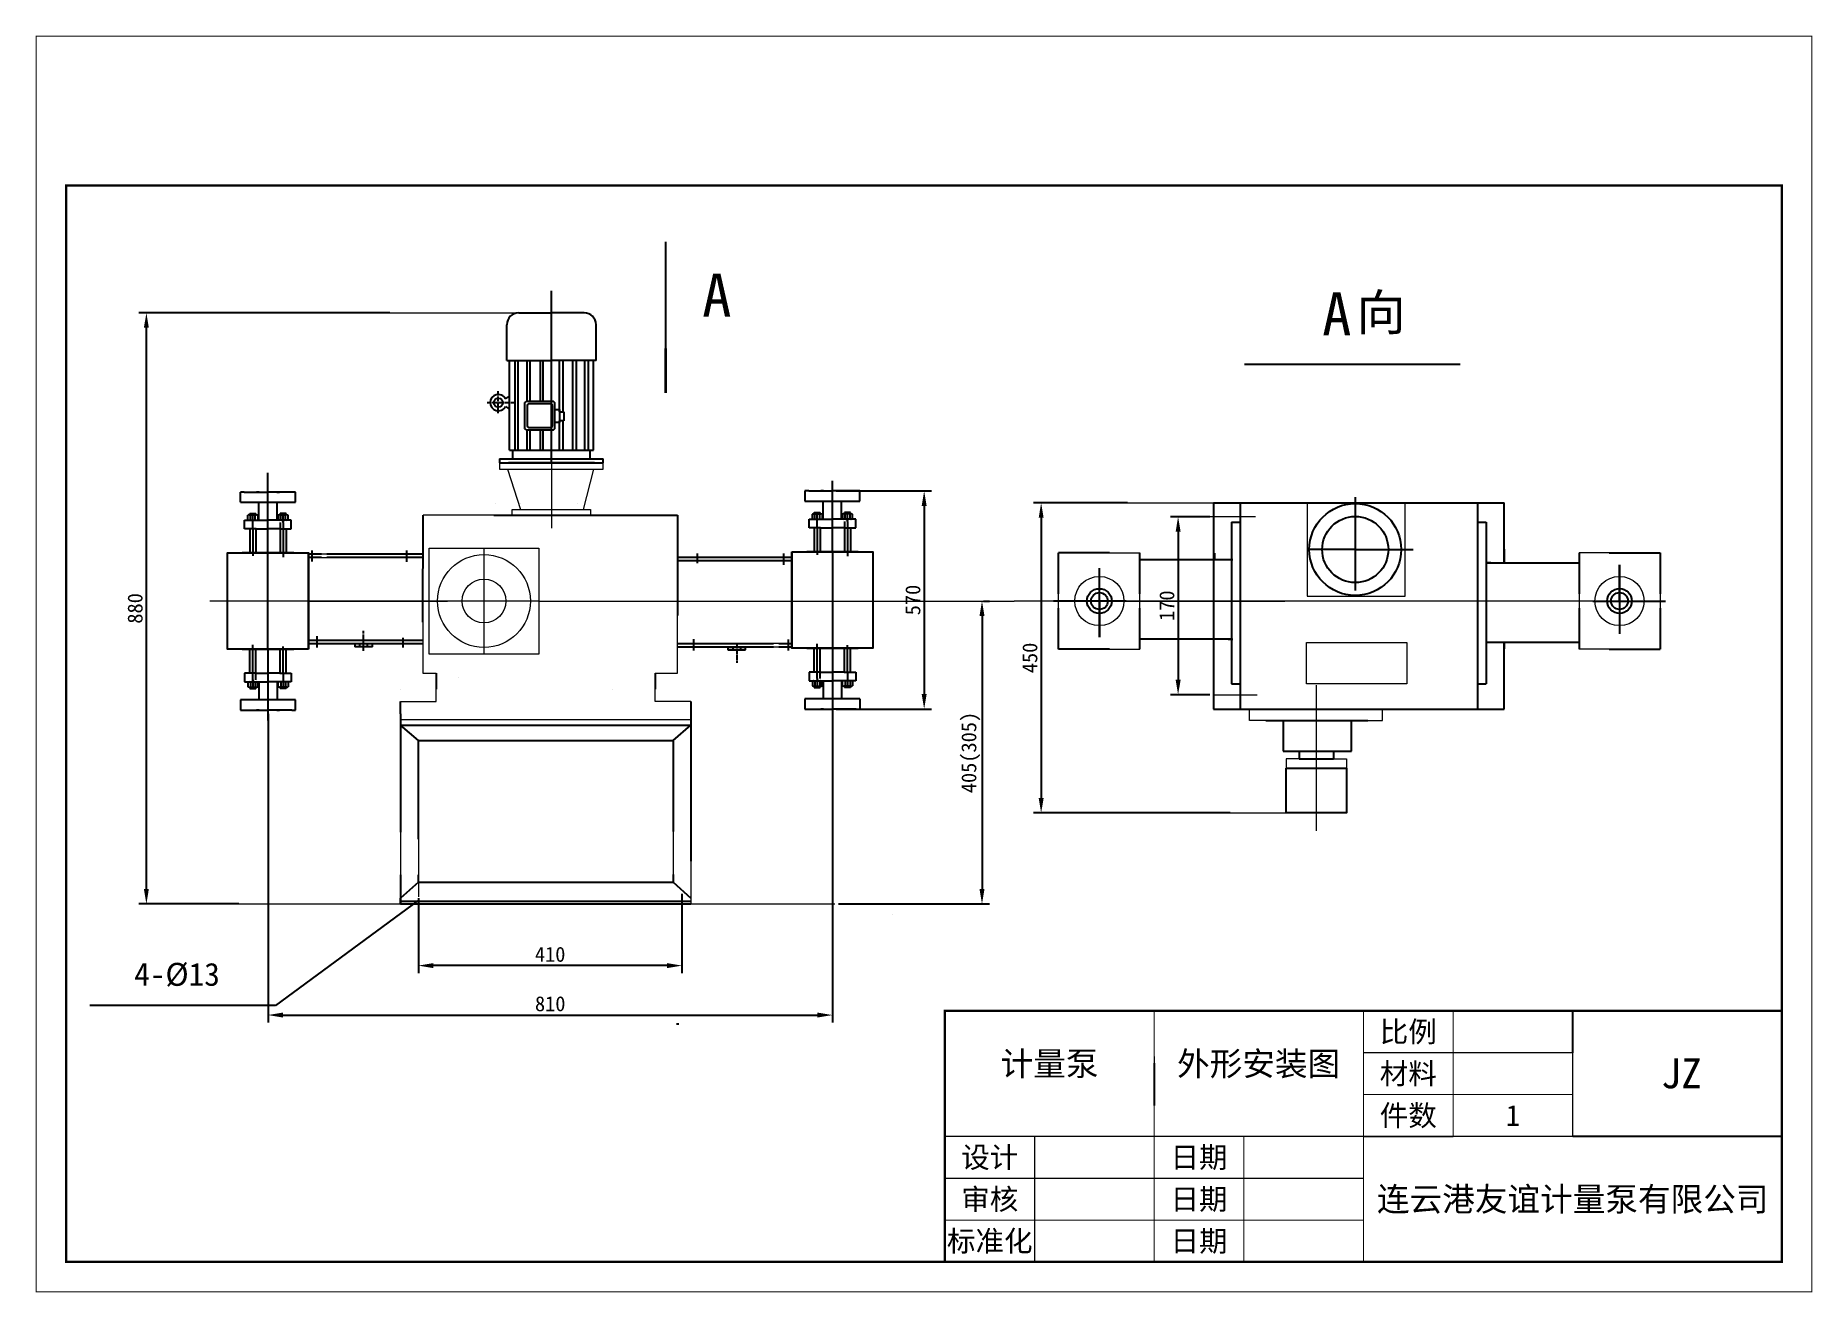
# Model space of a CAD drawing. Header units: millimetres. Extents: x 31 to 328, y 15 to 225.
import ezdxf
from ezdxf.enums import TextEntityAlignment as Align

# ---------------------------------------------------------------- set-up
doc = ezdxf.new("R2010")
doc.units = ezdxf.units.MM
doc.header["$PDMODE"] = 35
doc.linetypes.add('CENTER', pattern=[0.82, 0.7, -0.04, 0.04, -0.04])
doc.layers.add('01-轮廓线', color=7, linetype='Continuous', lineweight=35)
doc.layers.add('04-标注', color=3, linetype='Continuous', lineweight=20)
for name, color, linetype in [('05-文字', 5, 'Continuous'), ('2', 4, 'Continuous'), ('5', 1, 'CENTER')]:
    doc.layers.add(name, color=color, linetype=linetype)
doc.styles.add('S', font='SimSun.ttf')
doc.dimstyles.new('ISO-25', dxfattribs={"dimtxt": 2.5, "dimasz": 2.5, "dimexe": 1.25, "dimexo": 0.625, "dimtad": 1, "dimtxsty": 'Standard', "dimcen": 2.5, "dimadec": 0, "dimazin": 0, "dimtfac": 1, "dimtmove": 0, "dimatfit": 3, "dimfxl": 0, "dimarcsym": 0})

# ---------------------------------------------------------------- blocks, each defined once
blk = doc.blocks.new('*D9')
at = {"color": 0, "lineweight": -2}
for p, q in [((138.96, 81.79), (138.96, 68.56)), ((94.87, 75.86), (94.87, 68.56)), ((136.46, 69.81), (97.37, 69.81))]:
    blk.add_line(p, q, dxfattribs=at)
at = {"color": 0}
for points in [[(97.37, 70.23), (97.37, 69.4), (94.87, 69.81)], [(136.46, 70.23), (136.46, 69.4), (138.96, 69.81)]]:
    blk.add_solid(points, dxfattribs=at)
at = {"layer": 'Defpoints', "color": 0}
for p in [(138.96, 82.42), (94.87, 76.49), (94.87, 69.81)]:
    blk.add_point(p, dxfattribs=at)
at = {"color": 0, "insert": (116.91, 71.69), "char_height": 2.5, "attachment_point": 5}
blk.add_mtext('\\A1;410', dxfattribs=at)
blk = doc.blocks.new('*D10')
at = {"layer": '04-标注', "color": 0, "lineweight": -2}
for p, q in [((227.26, 144.89), (220.69, 144.89)), ((221.94, 142.39), (221.94, 117.61)), ((227.26, 115.11), (220.69, 115.11))]:
    blk.add_line(p, q, dxfattribs=at)
at = {"layer": '04-标注', "color": 0}
for points in [[(221.53, 142.39), (222.36, 142.39), (221.94, 144.89)], [(221.53, 117.61), (222.36, 117.61), (221.94, 115.11)]]:
    blk.add_solid(points, dxfattribs=at)
at = {"layer": 'Defpoints', "color": 0}
for p in [(227.88, 144.89), (221.94, 115.11), (227.88, 115.11)]:
    blk.add_point(p, dxfattribs=at)
at = {"layer": '04-标注', "color": 0, "insert": (220.07, 130), "char_height": 2.5, "attachment_point": 5, "rotation": 90}
blk.add_mtext('\\A1;170', dxfattribs=at)
blk = doc.blocks.new('*D11')
at = {"layer": '04-标注', "color": 0, "lineweight": -2}
for p, q in [((189.41, 130.78), (190.39, 130.78)), ((189.14, 128.28), (189.14, 82.62)), ((165.14, 80.12), (190.39, 80.12))]:
    blk.add_line(p, q, dxfattribs=at)
at = {"layer": '04-标注', "color": 0}
for points in [[(188.72, 128.28), (189.56, 128.28), (189.14, 130.78)], [(188.72, 82.62), (189.56, 82.62), (189.14, 80.12)]]:
    blk.add_solid(points, dxfattribs=at)
at = {"layer": 'Defpoints', "color": 0}
for p in [(188.79, 130.78), (164.52, 80.12), (189.14, 80.12)]:
    blk.add_point(p, dxfattribs=at)
at = {"layer": '04-标注', "color": 0, "insert": (187.27, 105.45), "char_height": 2.5, "attachment_point": 5, "rotation": 90}
blk.add_mtext('\\A1;405(305)', dxfattribs=at)
blk = doc.blocks.new('*D12')
at = {"layer": '04-标注', "color": 0, "lineweight": -2}
for p, q in [((90.09, 178.98), (48.13, 178.98)), ((49.38, 82.62), (49.38, 176.48)), ((64.84, 80.12), (48.13, 80.12))]:
    blk.add_line(p, q, dxfattribs=at)
at = {"layer": '04-标注', "color": 0}
for points in [[(48.96, 176.48), (49.79, 176.48), (49.38, 178.98)], [(48.96, 82.62), (49.79, 82.62), (49.38, 80.12)]]:
    blk.add_solid(points, dxfattribs=at)
at = {"layer": 'Defpoints', "color": 0}
for p in [(49.38, 178.98), (90.72, 178.98), (65.47, 80.12)]:
    blk.add_point(p, dxfattribs=at)
at = {"layer": '04-标注', "color": 0, "insert": (47.5, 129.55), "char_height": 2.5, "attachment_point": 5, "rotation": 90}
blk.add_mtext('\\A1;880', dxfattribs=at)
blk = doc.blocks.new('*D13')
at = {"layer": '04-标注', "color": 0, "lineweight": -2}
for p, q in [((213.49, 147.2), (197.78, 147.2)), ((199.03, 144.7), (199.03, 97.84)), ((230.67, 95.34), (197.78, 95.34))]:
    blk.add_line(p, q, dxfattribs=at)
at = {"layer": '04-标注', "color": 0}
for points in [[(198.62, 144.7), (199.45, 144.7), (199.03, 147.2)], [(198.62, 97.84), (199.45, 97.84), (199.03, 95.34)]]:
    blk.add_solid(points, dxfattribs=at)
at = {"layer": 'Defpoints', "color": 0}
for p in [(214.12, 147.2), (199.03, 95.34), (231.3, 95.34)]:
    blk.add_point(p, dxfattribs=at)
at = {"layer": '04-标注', "color": 0, "insert": (197.16, 121.27), "char_height": 2.5, "attachment_point": 5, "rotation": 90}
blk.add_mtext('\\A1;450', dxfattribs=at)
blk = doc.blocks.new('*D15')
at = {"layer": '04-标注', "color": 0, "lineweight": -2}
for p, q in [((164.74, 149.19), (180.72, 149.19)), ((179.47, 146.69), (179.47, 115.22)), ((164.74, 112.72), (180.72, 112.72))]:
    blk.add_line(p, q, dxfattribs=at)
at = {"layer": '04-标注', "color": 0}
for points in [[(179.05, 146.69), (179.88, 146.69), (179.47, 149.19)], [(179.05, 115.22), (179.88, 115.22), (179.47, 112.72)]]:
    blk.add_solid(points, dxfattribs=at)
at = {"layer": 'Defpoints', "color": 0}
for p in [(164.12, 149.19), (164.12, 112.72), (179.47, 112.72)]:
    blk.add_point(p, dxfattribs=at)
at = {"layer": '04-标注', "color": 0, "insert": (177.59, 130.95), "char_height": 2.5, "attachment_point": 5, "rotation": 90}
blk.add_mtext('\\A1;570', dxfattribs=at)
blk = doc.blocks.new('*D18')
at = {"layer": '04-标注', "color": 0, "lineweight": -2}
for p, q in [((69.72, 111.93), (69.72, 60.29)), ((164.12, 112.1), (164.12, 60.29)), ((72.22, 61.54), (161.62, 61.54))]:
    blk.add_line(p, q, dxfattribs=at)
at = {"layer": '04-标注', "color": 0}
for points in [[(72.22, 61.96), (72.22, 61.13), (69.72, 61.54)], [(161.62, 61.96), (161.62, 61.13), (164.12, 61.54)]]:
    blk.add_solid(points, dxfattribs=at)
at = {"layer": 'Defpoints', "color": 0}
for p in [(69.72, 112.55), (164.12, 112.72), (164.12, 61.54)]:
    blk.add_point(p, dxfattribs=at)
at = {"layer": '04-标注', "color": 0, "insert": (116.92, 63.42), "char_height": 2.5, "attachment_point": 5}
blk.add_mtext('\\A1;810', dxfattribs=at)

msp = doc.modelspace()

# ---------------------------------------------------------------- linework, layer by layer
at = {"color": 0}
for p, q in [((136.225, 190.87), (136.225, 173.017)), ((117.124, 153.876), (117.124, 182.637)), ((233.028, 170.414), (269.134, 170.414)), ((108.451, 154.57), (108.451, 153.876)), ((125.796, 153.876), (125.796, 154.57)), ((69.718, 138.838), (69.718, 152.234)), ((124.324, 153.876), (109.924, 153.876)), ((65.751, 149.015), (65.116, 149.015)), ((65.116, 147.309), (65.116, 149.015)), ((65.751, 149.015), (69.718, 149.015)), ((67.105, 149.015), (67.772, 149.015)), ((68.228, 149.015), (67.772, 149.015)), ((74.321, 149.015), (69.718, 149.015)), ((71.209, 149.015), (71.665, 149.015)), ((74.321, 147.309), (74.321, 149.015)), ((160.153, 149.186), (159.518, 149.186)), ((159.518, 149.186), (159.518, 147.481)), ((160.153, 149.186), (164.12, 149.186)), ((161.507, 149.186), (162.174, 149.186)), ((162.629, 149.186), (162.174, 149.186)), ((164.12, 139.01), (164.12, 150.909)), ((168.722, 149.186), (164.12, 149.186)), ((165.61, 149.186), (166.066, 149.186)), ((168.722, 147.481), (168.722, 149.186)), ((65.116, 147.309), (74.321, 147.309)), ((68.187, 146.63), (68.187, 147.309)), ((68.187, 144.297), (68.187, 146.63)), ((71.25, 146.63), (71.25, 147.309)), ((71.25, 144.297), (71.25, 146.63)), ((107.715, 147.033), (107.715, 147.033)), ((111.875, 147.033), (111.875, 147.033)), ((111.875, 147.033), (111.875, 147.033)), ((121.54, 147.033), (121.54, 147.033)), ((121.54, 147.033), (121.54, 147.033)), ((159.518, 147.481), (168.722, 147.481)), ((161.588, 144.106), (161.588, 145.718)), ((162.588, 146.801), (162.588, 147.481)), ((162.588, 144.468), (162.588, 146.801)), ((165.652, 146.801), (165.652, 147.481)), ((165.652, 144.468), (165.652, 146.801)), ((166.651, 144.106), (166.651, 145.718)), ((227.882, 147.205), (227.882, 112.724)), ((227.882, 147.205), (272.027, 147.205)), ((232.311, 147.205), (232.311, 112.724)), ((251.567, 148.181), (251.567, 132.567)), ((265.4, 147.205), (276.457, 147.205)), ((272.027, 147.205), (272.027, 112.724)), ((276.457, 137.174), (276.457, 147.205)), ((65.815, 142.853), (65.815, 144.297)), ((65.815, 144.297), (69.718, 144.297)), ((67.727, 142.853), (65.815, 142.853)), ((66.363, 144.352), (66.363, 145.129)), ((66.569, 145.185), (67.804, 145.185)), ((66.691, 142.853), (66.691, 138.838)), ((66.693, 145.185), (66.693, 145.431)), ((66.693, 145.431), (67.68, 145.431)), ((66.765, 145.185), (66.765, 145.431)), ((66.775, 144.352), (66.775, 145.129)), ((67.187, 143.935), (67.187, 145.546)), ((67.187, 142.853), (67.187, 144.297)), ((67.187, 142.853), (67.187, 138.359)), ((67.598, 144.352), (67.598, 145.129)), ((67.608, 145.185), (67.608, 145.431)), ((67.68, 145.185), (67.68, 145.431)), ((67.683, 142.853), (67.683, 138.838)), ((67.727, 142.853), (69.718, 142.853)), ((68.01, 145.129), (68.01, 144.352)), ((73.621, 144.297), (69.718, 144.297)), ((71.71, 142.853), (69.718, 142.853)), ((71.427, 145.129), (71.427, 144.352)), ((72.868, 145.185), (71.633, 145.185)), ((71.71, 142.853), (73.621, 142.853)), ((71.754, 143.935), (71.754, 138.838)), ((71.757, 145.185), (71.757, 145.431)), ((72.744, 145.431), (71.757, 145.431)), ((71.829, 145.185), (71.829, 145.431)), ((71.838, 144.352), (71.838, 145.129)), ((72.248, 142.853), (72.248, 138.838)), ((72.25, 143.935), (72.25, 145.546)), ((72.25, 143.935), (72.25, 138.134)), ((72.662, 144.352), (72.662, 145.129)), ((72.672, 145.185), (72.672, 145.431)), ((72.744, 145.185), (72.744, 145.431)), ((72.744, 142.853), (72.744, 138.838)), ((73.074, 144.352), (73.074, 145.129)), ((73.621, 142.853), (73.621, 144.297)), ((95.613, 127.245), (95.695, 145.158)), ((107.476, 145.128), (126.771, 145.128)), ((117.285, 145.128), (138.209, 145.128)), ((138.209, 145.128), (138.209, 128.365)), ((138.209, 145.128), (138.209, 143.208)), ((160.217, 143.024), (160.217, 144.468)), ((160.217, 144.468), (164.12, 144.468)), ((162.128, 143.024), (160.217, 143.024)), ((160.764, 144.523), (160.764, 145.301)), ((160.97, 145.356), (162.206, 145.356)), ((161.092, 143.024), (161.092, 139.01)), ((161.095, 145.356), (161.095, 145.603)), ((161.095, 145.603), (162.081, 145.603)), ((161.167, 145.356), (161.167, 145.603)), ((161.176, 144.523), (161.176, 145.301)), ((161.588, 143.024), (161.588, 144.468)), ((161.588, 143.024), (161.588, 138.531)), ((162, 144.523), (162, 145.301)), ((162.009, 145.356), (162.009, 145.603)), ((162.081, 145.356), (162.081, 145.603)), ((162.084, 143.024), (162.084, 139.01)), ((162.128, 143.024), (164.12, 143.024)), ((162.412, 145.301), (162.412, 144.523)), ((168.023, 144.468), (164.12, 144.468)), ((166.111, 143.024), (164.12, 143.024)), ((165.828, 145.301), (165.828, 144.523)), ((167.269, 145.356), (166.034, 145.356)), ((166.111, 143.024), (168.023, 143.024)), ((166.155, 144.106), (166.155, 139.01)), ((166.158, 145.356), (166.158, 145.603)), ((167.145, 145.603), (166.158, 145.603)), ((166.23, 145.356), (166.23, 145.603)), ((166.24, 144.523), (166.24, 145.301)), ((166.649, 143.024), (166.649, 139.01)), ((166.651, 144.106), (166.651, 138.306)), ((167.063, 144.523), (167.063, 145.301)), ((167.073, 145.356), (167.073, 145.603)), ((167.145, 145.356), (167.145, 145.603)), ((167.145, 143.024), (167.145, 139.01)), ((167.475, 144.523), (167.475, 145.301)), ((168.023, 143.024), (168.023, 144.468)), ((230.871, 143.995), (230.871, 116.941)), ((230.871, 143.995), (230.871, 116.941)), ((230.871, 143.995), (232.311, 143.995)), ((230.871, 143.995), (230.871, 116.941)), ((272.027, 143.995), (273.467, 143.995)), ((273.467, 143.995), (273.467, 116.941)), ((74.015, 138.838), (65.421, 138.838)), ((69.718, 122.727), (69.718, 138.838)), ((76.497, 122.727), (76.497, 138.838)), ((78.663, 138.626), (76.497, 138.626)), ((78.663, 138.066), (76.497, 138.066)), ((77.062, 139.237), (77.062, 137.391)), ((95.491, 138.626), (79.582, 138.626)), ((95.491, 138.066), (79.582, 138.066)), ((92.893, 139.237), (92.893, 137.345)), ((138.348, 138.138), (157.341, 138.138)), ((138.348, 137.578), (157.341, 137.578)), ((141.525, 138.751), (141.525, 137.105)), ((155.923, 138.751), (155.923, 136.825)), ((157.341, 139.01), (157.341, 122.898)), ((159.823, 139.01), (168.417, 139.01)), ((168.417, 139.01), (159.823, 139.01)), ((164.12, 139.01), (164.12, 122.898)), ((201.96, 131.991), (201.96, 138.832)), ((210.483, 138.832), (201.96, 138.832)), ((215.49, 137.74), (230.871, 137.74)), ((215.52, 131.991), (215.52, 138.832)), ((228.079, 137.74), (228.079, 138.791)), ((229.399, 137.74), (231.068, 137.74)), ((251.567, 139.398), (243.887, 139.398)), ((251.567, 139.398), (261.246, 139.398)), ((274.236, 137.174), (273.467, 137.174)), ((273.664, 137.174), (289.045, 137.174)), ((276.457, 139.475), (276.457, 137.174)), ((289.015, 138.831), (289.015, 131.99)), ((294.053, 138.831), (302.575, 138.831)), ((295.765, 130.781), (295.765, 136.823)), ((295.765, 136.823), (295.765, 125.284)), ((302.575, 138.831), (302.575, 131.99)), ((208.771, 124.741), (208.771, 136.279)), ((210.483, 130.782), (201.078, 130.782)), ((213.245, 130.782), (204.296, 130.783)), ((208.771, 130.782), (208.771, 124.741)), ((291.29, 130.782), (300.239, 130.78)), ((294.053, 130.781), (303.458, 130.781)), ((201.96, 122.732), (201.96, 129.574)), ((215.52, 122.732), (215.52, 129.574)), ((289.015, 129.572), (289.015, 122.731)), ((302.575, 129.572), (302.575, 122.731)), ((77.915, 122.986), (77.915, 124.911)), ((74.015, 122.727), (65.421, 122.727)), ((65.421, 122.727), (74.015, 122.727)), ((66.693, 118.712), (66.693, 122.727)), ((67.187, 117.63), (67.187, 123.431)), ((67.189, 118.712), (67.189, 122.727)), ((67.683, 117.63), (67.683, 122.727)), ((69.718, 122.727), (69.718, 110.827)), ((71.754, 118.712), (71.754, 122.727)), ((72.25, 118.712), (72.25, 123.206)), ((72.746, 118.712), (72.746, 122.727)), ((95.491, 124.159), (76.497, 124.159)), ((95.491, 123.599), (76.497, 123.599)), ((87.217, 123.126), (84.239, 123.126)), ((92.313, 122.986), (92.313, 124.631)), ((138.348, 123.67), (154.256, 123.67)), ((138.348, 123.11), (154.256, 123.11)), ((140.945, 122.5), (140.945, 124.392)), ((146.621, 123.084), (149.6, 123.084)), ((155.175, 123.67), (157.341, 123.67)), ((155.175, 123.11), (157.341, 123.11)), ((156.776, 122.5), (156.776, 124.345)), ((159.823, 122.898), (168.417, 122.898)), ((161.095, 118.884), (161.095, 122.898)), ((161.588, 117.802), (161.588, 123.602)), ((161.591, 118.884), (161.591, 122.898)), ((162.084, 117.802), (162.084, 122.898)), ((164.12, 122.898), (164.12, 109.503)), ((166.155, 118.884), (166.155, 122.898)), ((166.651, 118.884), (166.651, 123.377)), ((167.147, 118.884), (167.147, 122.898)), ((210.483, 122.732), (201.96, 122.732)), ((230.871, 124.39), (215.49, 124.39)), ((230.3, 124.39), (231.068, 124.39)), ((275.137, 123.824), (273.467, 123.824)), ((289.045, 123.824), (273.664, 123.824)), ((276.457, 123.824), (276.457, 122.772)), ((276.457, 112.724), (276.457, 123.824)), ((294.053, 122.731), (302.575, 122.731)), ((160.217, 118.884), (160.217, 117.44)), ((162.128, 118.884), (160.217, 118.884)), ((162.128, 118.884), (164.12, 118.884)), ((166.111, 118.884), (164.12, 118.884)), ((166.111, 118.884), (168.023, 118.884)), ((166.651, 118.884), (166.651, 117.44)), ((168.023, 118.884), (168.023, 117.44)), ((65.815, 118.712), (65.815, 117.268)), ((67.727, 118.712), (65.815, 118.712)), ((65.815, 117.268), (69.718, 117.268)), ((66.363, 117.213), (66.363, 116.435)), ((66.569, 116.38), (67.804, 116.38)), ((66.693, 116.38), (66.693, 116.133)), ((66.693, 116.133), (67.68, 116.133)), ((66.765, 116.38), (66.765, 116.133)), ((66.775, 117.213), (66.775, 116.435)), ((67.187, 117.63), (67.187, 116.018)), ((67.598, 117.213), (67.598, 116.435)), ((67.608, 116.38), (67.608, 116.133)), ((67.68, 116.38), (67.68, 116.133)), ((67.727, 118.712), (69.718, 118.712)), ((68.01, 116.435), (68.01, 117.213)), ((68.187, 117.268), (68.187, 114.935)), ((71.71, 118.712), (69.718, 118.712)), ((73.621, 117.268), (69.718, 117.268)), ((71.25, 117.268), (71.25, 114.935)), ((71.427, 116.435), (71.427, 117.213)), ((72.868, 116.38), (71.633, 116.38)), ((71.71, 118.712), (73.621, 118.712)), ((71.757, 116.38), (71.757, 116.133)), ((72.744, 116.133), (71.757, 116.133)), ((71.829, 116.38), (71.829, 116.133)), ((71.838, 117.213), (71.838, 116.435)), ((72.25, 118.712), (72.25, 117.268)), ((72.25, 117.63), (72.25, 116.018)), ((72.662, 117.213), (72.662, 116.435)), ((72.672, 116.38), (72.672, 116.133)), ((72.744, 116.38), (72.744, 116.133)), ((73.074, 117.213), (73.074, 116.435)), ((73.621, 118.712), (73.621, 117.268)), ((91.876, 116.044), (91.876, 116.044)), ((97.855, 118.747), (97.855, 116.044)), ((101.662, 117.964), (101.662, 117.964)), ((127.373, 116.044), (127.373, 116.044)), ((134.473, 118.747), (134.473, 116.044)), ((160.217, 117.44), (164.12, 117.44)), ((160.764, 117.385), (160.764, 116.607)), ((160.97, 116.552), (162.206, 116.552)), ((161.095, 116.552), (161.095, 116.305)), ((161.095, 116.305), (162.081, 116.305)), ((161.167, 116.552), (161.167, 116.305)), ((161.176, 117.385), (161.176, 116.607)), ((161.588, 117.802), (161.588, 116.19)), ((162, 117.385), (162, 116.607)), ((162.009, 116.552), (162.009, 116.305)), ((162.081, 116.552), (162.081, 116.305)), ((162.412, 116.607), (162.412, 117.385)), ((162.588, 117.44), (162.588, 115.107)), ((168.023, 117.44), (164.12, 117.44)), ((165.652, 117.44), (165.652, 115.107)), ((165.828, 116.607), (165.828, 117.385)), ((167.269, 116.552), (166.034, 116.552)), ((166.158, 116.552), (166.158, 116.305)), ((167.145, 116.305), (166.158, 116.305)), ((166.23, 116.552), (166.23, 116.305)), ((166.24, 117.385), (166.24, 116.607)), ((166.651, 117.802), (166.651, 116.19)), ((167.063, 117.385), (167.063, 116.607)), ((167.073, 116.552), (167.073, 116.305)), ((167.145, 116.552), (167.145, 116.305)), ((167.475, 117.385), (167.475, 116.607)), ((230.871, 116.941), (232.311, 116.941)), ((272.027, 116.941), (273.467, 116.941)), ((74.321, 114.256), (65.116, 114.256)), ((65.116, 114.256), (65.116, 112.55)), ((68.187, 114.935), (68.187, 114.256)), ((71.25, 114.935), (71.25, 114.256)), ((74.321, 112.55), (74.321, 114.256)), ((91.876, 111.936), (91.876, 113.99)), ((140.451, 113.99), (140.451, 111.936)), ((140.451, 113.99), (140.451, 110.016)), ((168.722, 114.427), (159.518, 114.427)), ((159.518, 114.427), (159.518, 112.722)), ((162.588, 115.107), (162.588, 114.427)), ((165.652, 115.107), (165.652, 114.427)), ((168.722, 114.427), (168.722, 112.722)), ((65.116, 112.55), (69.718, 112.55)), ((68.228, 112.55), (67.772, 112.55)), ((73.686, 112.55), (69.718, 112.55)), ((71.209, 112.55), (71.665, 112.55)), ((72.332, 112.55), (71.665, 112.55)), ((73.686, 112.55), (74.321, 112.55)), ((91.876, 111.936), (91.876, 110.016)), ((91.876, 111.75), (91.876, 92.148)), ((91.876, 110.016), (140.451, 110.016)), ((94.866, 107.456), (91.876, 110.016)), ((137.462, 107.456), (140.451, 110.016)), ((140.451, 110.016), (140.451, 87.294)), ((159.518, 112.722), (164.12, 112.722)), ((162.629, 112.722), (162.174, 112.722)), ((168.087, 112.722), (164.12, 112.722)), ((165.61, 112.722), (166.066, 112.722)), ((166.733, 112.722), (166.066, 112.722)), ((168.087, 112.722), (168.722, 112.722)), ((227.882, 112.724), (272.027, 112.724)), ((236.625, 112.724), (236.625, 112.724)), ((236.625, 110.804), (253.652, 110.804)), ((239.508, 110.804), (239.508, 108.91)), ((250.956, 105.702), (250.956, 110.804)), ((272.027, 112.724), (276.457, 112.724)), ((94.866, 90.934), (94.866, 107.456)), ((94.866, 107.456), (137.462, 107.456)), ((137.462, 107.456), (137.461, 92.235)), ((239.508, 108.91), (239.508, 105.702)), ((239.508, 105.702), (250.956, 105.702)), ((242.162, 105.702), (242.162, 104.411)), ((242.162, 104.411), (247.922, 104.411)), ((247.922, 105.702), (247.922, 104.411)), ((91.876, 84.971), (91.876, 80.117)), ((94.866, 83.757), (91.876, 81.077)), ((94.866, 83.757), (94.866, 84.971)), ((94.866, 83.757), (137.461, 83.757)), ((137.461, 85.058), (137.461, 83.757)), ((137.461, 83.757), (140.451, 81.077)), ((94.859, 80.679), (70.945, 63.13)), ((91.876, 80.117), (91.876, 81.077)), ((91.876, 80.617), (140.451, 80.617)), ((94.866, 81.077), (94.866, 71.903)), ((91.876, 80.117), (140.451, 80.117)), ((174.208, 78.349), (174.208, 78.349)), ((70.945, 63.13), (39.932, 63.13)), ((138.406, 60.007), (138.032, 60.007))]:
    msp.add_line(p, q, dxfattribs=at)
for points, const_width in [([(30.938, 15.253), (327.938, 15.253), (327.938, 225.253), (30.938, 225.253)], 0.2), ([(35.938, 20.253), (322.938, 20.253), (322.938, 200.253), (35.938, 200.253)], 0.4), ([(182.938, 20.253), (322.938, 20.253), (322.938, 62.253), (182.938, 62.253)], 0.4)]:
    msp.add_lwpolyline(points, close=True, dxfattribs=dict(const_width=const_width))
for points in [[(76.497, 122.727), (62.94, 122.727), (62.94, 138.838), (76.497, 138.838)], [(157.341, 139.01), (170.898, 139.01), (170.898, 122.898), (157.341, 122.898)], [(240.022, 102.821), (250.104, 102.821), (250.104, 95.337), (240.022, 95.337)]]:
    msp.add_lwpolyline(points, close=True, dxfattribs=at)
msp.add_lwpolyline([(217.938, 62.253, 0.2, 0.2, 0), (217.938, 20.253, 0.2, 0.2, 0)], format="xyseb")
at = {"const_width": 0.2}
for points in [[(252.938, 62.253), (252.938, 20.253)], [(267.938, 62.253), (267.938, 41.253)], [(287.938, 62.253), (287.938, 41.253)], [(287.938, 55.253), (252.938, 55.253)], [(287.938, 48.253), (252.938, 48.253)], [(322.938, 41.253), (182.938, 41.253)], [(197.938, 41.253), (197.938, 20.253)], [(232.938, 41.253), (232.938, 20.253)], [(252.938, 34.253), (182.938, 34.253)], [(252.938, 27.253), (182.938, 27.253)]]:
    msp.add_lwpolyline(points, dxfattribs=at)
at = {"color": 0}
for centre, radius in [((251.567, 139.398), 7.68), ((251.567, 139.398), 5.534), ((251.567, 139.398), 5.534), ((208.771, 130.779), 2.071), ((208.771, 130.779), 1.409), ((295.765, 130.785), 2.071), ((295.765, 130.785), 1.409)]:
    msp.add_circle(centre, radius, dxfattribs=at)
for centre, radius, start, end in [((66.569, 144.773), 0.412, 60, 120), ((66.569, 144.708), 0.412, 240, 300), ((67.187, 143.62), 1.564, 74.73852, 105.26148), ((67.187, 145.861), 1.564, 254.73852, 285.26148), ((67.804, 144.773), 0.412, 60, 120), ((67.804, 144.708), 0.412, 240, 300), ((71.633, 144.773), 0.412, 60, 120), ((71.633, 144.708), 0.412, 240, 300), ((72.25, 143.62), 1.564, 74.73852, 105.26148), ((72.25, 145.861), 1.564, 254.73852, 285.26148), ((72.868, 144.773), 0.412, 60, 120), ((72.868, 144.708), 0.412, 240, 300), ((160.97, 144.944), 0.412, 60, 120), ((160.97, 144.88), 0.412, 240, 300), ((161.588, 143.792), 1.564, 74.73852, 105.26148), ((161.588, 146.032), 1.564, 254.73852, 285.26148), ((162.206, 144.944), 0.412, 60, 120), ((162.206, 144.88), 0.412, 240, 300), ((166.034, 144.944), 0.412, 60, 120), ((166.034, 144.88), 0.412, 240, 300), ((166.651, 143.792), 1.564, 74.73852, 105.26148), ((166.651, 146.032), 1.564, 254.73852, 285.26148), ((167.269, 144.944), 0.412, 60, 120), ((167.269, 144.88), 0.412, 240, 300), ((66.569, 116.856), 0.412, 60, 120), ((66.569, 116.792), 0.412, 240, 300), ((67.187, 115.704), 1.564, 74.73852, 105.26148), ((67.187, 117.944), 1.564, 254.73852, 285.26148), ((67.804, 116.856), 0.412, 60, 120), ((67.804, 116.792), 0.412, 240, 300), ((71.633, 116.856), 0.412, 60, 120), ((71.633, 116.792), 0.412, 240, 300), ((72.25, 115.704), 1.564, 74.73852, 105.26148), ((72.25, 117.944), 1.564, 254.73852, 285.26148), ((72.868, 116.856), 0.412, 60, 120), ((72.868, 116.792), 0.412, 240, 300), ((160.97, 117.028), 0.412, 60, 120), ((160.97, 116.963), 0.412, 240, 300), ((161.588, 115.875), 1.564, 74.73852, 105.26148), ((161.588, 118.116), 1.564, 254.73852, 285.26148), ((162.206, 117.028), 0.412, 60, 120), ((162.206, 116.963), 0.412, 240, 300), ((166.034, 117.028), 0.412, 60, 120), ((166.034, 116.963), 0.412, 240, 300), ((166.651, 115.875), 1.564, 74.73852, 105.26148), ((166.651, 118.116), 1.564, 254.73852, 285.26148), ((167.269, 117.028), 0.412, 60, 120), ((167.269, 116.963), 0.412, 240, 300)]:
    msp.add_arc(centre, radius, start, end, dxfattribs=at)
at = {"layer": '01-轮廓线', "color": 0}
msp.add_line((136.225, 173.017), (136.225, 165.578), dxfattribs=at)
at = {"layer": '04-标注'}
msp.add_line((322.938, 200.253), (322.938, 200.253), dxfattribs=at)
at = {"layer": '04-标注', "color": 0}
for p, q in [((82.983, 178.98), (117.124, 178.98)), ((108.451, 153.876), (108.451, 152.828)), ((108.451, 152.828), (125.796, 152.828)), ((109.784, 152.828), (111.942, 146.069)), ((117.124, 153.876), (117.124, 142.99)), ((122.512, 146.069), (124.23, 152.828)), ((125.796, 152.828), (125.796, 153.876)), ((110.58, 145.128), (110.58, 146.069)), ((110.58, 146.069), (123.664, 146.069)), ((123.664, 146.069), (123.664, 145.128)), ((213.49, 147.205), (230.871, 147.205)), ((243.501, 147.205), (243.501, 131.591)), ((259.909, 131.591), (259.909, 147.205)), ((107.476, 145.128), (95.695, 145.128)), ((227.257, 144.893), (234.88, 144.893)), ((95.629, 140.092), (95.629, 133.372)), ((79.582, 138.626), (78.663, 138.626)), ((78.663, 138.066), (79.582, 138.066)), ((105.838, 139.64), (105.838, 121.925)), ((210.483, 138.832), (215.52, 138.832)), ((230.871, 137.74), (230.871, 124.39)), ((294.053, 138.831), (289.015, 138.831)), ((201.96, 128.769), (201.96, 134.282)), ((99.766, 130.782), (59.992, 130.782)), ((76.497, 130.782), (99.766, 130.782)), ((115.006, 130.782), (89.075, 130.782)), ((95.629, 133.372), (95.629, 129.298)), ((115.006, 130.782), (194.538, 130.782)), ((201.078, 130.782), (194.538, 130.782)), ((227.882, 130.782), (204.835, 130.782)), ((212.885, 130.782), (239.788, 130.782)), ((215.52, 129.574), (215.52, 131.991)), ((291.29, 130.782), (225.734, 130.782)), ((243.501, 131.591), (259.909, 131.591)), ((289.015, 131.99), (289.015, 129.572)), ((302.575, 132.795), (302.575, 127.282)), ((138.209, 121.644), (138.209, 128.365)), ((95.613, 127.245), (95.613, 121.644)), ((155.175, 123.67), (154.256, 123.67)), ((154.256, 123.11), (155.175, 123.11)), ((210.483, 122.732), (215.52, 122.732)), ((294.053, 122.731), (289.015, 122.731)), ((95.613, 121.644), (95.613, 118.747)), ((138.209, 118.747), (138.209, 121.644)), ((95.613, 118.747), (97.855, 118.747)), ((97.855, 113.99), (97.855, 116.044)), ((134.473, 118.747), (138.209, 118.747)), ((134.473, 113.99), (134.473, 116.044)), ((245.063, 92.374), (245.063, 116.713)), ((91.876, 113.99), (97.855, 113.99)), ((140.451, 113.99), (134.473, 113.99)), ((227.882, 115.107), (235.14, 115.107)), ((91.876, 110.976), (140.451, 110.976)), ((233.895, 110.804), (233.895, 112.724)), ((236.625, 110.804), (233.895, 110.804)), ((253.652, 110.804), (256.131, 110.804)), ((256.131, 110.804), (256.131, 112.724)), ((242.162, 104.411), (240.022, 104.411)), ((240.022, 104.411), (240.022, 102.821)), ((247.922, 104.411), (250.104, 104.411)), ((250.104, 104.411), (250.104, 102.821)), ((222.452, 95.337), (245.063, 95.337)), ((91.876, 92.148), (91.876, 81.33)), ((137.461, 92.235), (137.461, 83.757)), ((94.866, 90.934), (94.866, 81.33)), ((140.451, 90.934), (140.451, 80.117)), ((57.735, 80.117), (94.866, 80.117)), ((140.451, 80.117), (164.518, 80.117)), ((182.938, 62.253), (182.938, 62.253)), ((182.938, 62.253), (182.938, 54.628)), ((217.938, 54.628), (217.938, 49.936)), ((217.938, 54.628), (217.938, 46.398)), ((217.938, 49.936), (217.938, 46.398)), ((252.938, 41.253), (267.938, 41.253)), ((252.938, 41.253), (267.938, 41.253))]:
    msp.add_line(p, q, dxfattribs=at)
for points in [[(96.671, 139.64), (115.006, 139.64), (115.006, 121.925), (96.671, 121.925)], [(243.42, 123.845), (260.206, 123.845), (260.206, 116.917), (243.42, 116.917)]]:
    msp.add_lwpolyline(points, close=True, dxfattribs=at)
for centre, radius in [((105.838, 130.782), 7.758), ((105.838, 130.782), 3.666), ((208.771, 130.782), 4.114), ((295.765, 130.781), 4.114)]:
    msp.add_circle(centre, radius, dxfattribs=at)
at = {"layer": '05-文字', "color": 0}
for p, q in [((287.938, 55.253), (287.938, 62.253)), ((217.938, 53.473), (217.938, 46.398)), ((322.938, 41.253), (287.938, 41.253))]:
    msp.add_line(p, q, dxfattribs=at)
at = {"layer": '2', "color": 0}
for p, q in [((111.651, 178.98), (117.124, 178.98)), ((122.596, 178.98), (117.124, 178.98)), ((109.667, 171.026), (109.667, 176.996)), ((124.581, 171.026), (124.581, 176.996)), ((109.667, 171.026), (117.124, 171.026)), ((110.1, 156.041), (110.1, 171.026)), ((110.989, 171.026), (110.989, 156.041)), ((111.537, 156.041), (111.537, 171.026)), ((112.991, 171.026), (112.991, 164.174)), ((113.54, 164.177), (113.54, 171.026)), ((115.218, 171.026), (115.218, 164.177)), ((115.767, 164.177), (115.767, 171.026)), ((124.581, 171.026), (117.124, 171.026)), ((118.48, 162.435), (118.48, 171.026)), ((119.029, 171.026), (119.029, 162.435)), ((120.707, 156.041), (120.707, 171.026)), ((121.256, 171.026), (121.256, 156.041)), ((122.71, 156.041), (122.71, 171.026)), ((123.259, 171.026), (123.259, 156.041)), ((124.147, 156.041), (124.147, 171.026)), ((109.435, 164.613), (110.1, 165.046)), ((112.611, 163.744), (112.611, 159.829)), ((117.275, 164.177), (113.044, 164.177)), ((113.044, 163.484), (113.044, 160.089)), ((117.015, 163.744), (113.305, 163.744)), ((117.275, 160.089), (117.275, 163.484)), ((117.709, 159.829), (117.709, 163.744)), ((109.435, 163.306), (110.1, 162.872)), ((117.709, 162.827), (118.468, 162.827)), ((118.468, 160.641), (117.709, 160.641)), ((118.468, 162.827), (118.468, 160.641)), ((118.468, 162.435), (119.171, 162.435)), ((119.171, 160.935), (118.468, 160.935)), ((118.48, 156.041), (118.48, 160.935)), ((119.029, 160.935), (119.029, 156.041)), ((119.171, 162.435), (119.171, 160.935)), ((112.991, 159.399), (112.991, 156.041)), ((113.044, 159.395), (117.275, 159.395)), ((113.305, 159.829), (117.015, 159.829)), ((113.54, 156.041), (113.54, 159.395)), ((115.218, 159.356), (115.218, 156.041)), ((115.767, 156.041), (115.767, 159.356)), ((108.451, 154.57), (125.796, 154.57)), ((110.1, 156.041), (124.147, 156.041)), ((110.669, 154.57), (110.669, 156.041)), ((123.579, 154.57), (123.579, 156.041)), ((108.451, 153.876), (125.796, 153.876)), ((84.239, 123.599), (84.239, 123.126)), ((87.217, 123.599), (84.239, 123.599)), ((85.098, 123.126), (85.098, 123.599)), ((86.364, 123.126), (86.364, 123.599)), ((87.217, 123.126), (87.217, 123.599)), ((146.621, 123.084), (146.621, 122.612)), ((146.621, 122.612), (149.6, 122.612)), ((147.474, 123.084), (147.474, 122.612)), ((148.74, 123.084), (148.74, 122.612)), ((149.6, 122.612), (149.6, 123.084))]:
    msp.add_line(p, q, dxfattribs=at)
msp.add_circle((108.239, 163.959), 0.768, dxfattribs=at)
for centre, radius, start, end in [((111.651, 176.996), 1.984, 90, 180), ((122.596, 176.996), 1.984, 0, 90), ((108.239, 163.959), 1.362, 28.65939, 331.34061), ((113.044, 163.744), 0.434, 90, 180), ((113.305, 163.484), 0.26, 90, 180), ((117.015, 163.484), 0.26, 360, 90), ((117.275, 163.744), 0.434, 0, 90), ((113.044, 159.829), 0.434, 180, 270), ((113.305, 160.089), 0.26, 180, 270), ((117.015, 160.089), 0.26, 270, 360), ((117.275, 159.829), 0.434, 270, 0)]:
    msp.add_arc(centre, radius, start, end, dxfattribs=at)
at = {"layer": '5', "color": 0}
for p, q in [((106.39, 163.959), (111.088, 163.959)), ((108.239, 162.198), (108.239, 165.874)), ((85.712, 122.479), (85.712, 125.789)), ((148.126, 123.731), (148.126, 120.421))]:
    msp.add_line(p, q, dxfattribs=at)

# ---------------------------------------------------------------- texts
at = {"color": 0, "style": 'S'}
for s, height, p in [('A', 7.2, (144.786, 181.944)), ('A', 7.2, (248.48, 178.803)), ('向', 6, (255.868, 179.059)), ('4-%%C13', 3.84, (54.504, 68.357))]:
    msp.add_text(s, height=height, dxfattribs=at).set_placement(p, align=Align.MIDDLE_CENTER)
at = {"style": 'S'}
for s, height, p in [('比例', 3.5, (260.438, 58.753)), ('材料', 3.5, (260.438, 51.753)), ('件数', 3.5, (260.438, 44.753)), ('设计', 3.5, (190.438, 37.753)), ('日期', 3.5, (225.438, 37.753)), ('审核', 3.5, (190.438, 30.753)), ('日期', 3.5, (225.438, 30.753)), ('连云港友谊计量泵有限公司', 4, (287.938, 30.753)), ('标准化', 3.5, (190.438, 23.753)), ('日期', 3.5, (225.438, 23.753))]:
    msp.add_text(s, height=height, dxfattribs=at).set_placement(p, align=Align.MIDDLE_CENTER)
at = {"layer": '04-标注', "color": 0, "style": 'S'}
for s, height, p in [('计量泵', 4, (200.438, 53.417)), ('外形安装图', 4, (235.406, 53.417)), ('JZ', 5, (306.099, 51.799)), ('1', 3.5, (277.938, 44.753))]:
    msp.add_text(s, height=height, dxfattribs=at).set_placement(p, align=Align.MIDDLE_CENTER)

# ---------------------------------------------------------------- dimensions: what is measured, and where the dimension line sits
at = {"color": 0}
dim = msp.add_linear_dim(base=(94.866, 69.815), p1=(138.956, 82.417), p2=(94.866, 76.49), text='410', dimstyle='ISO-25', override={"dimtp": -0.009, "dimtm": 0.034, "dimtfac": 0.5, "dimtolj": 1}, dxfattribs=at)
dim.commit()
dim.dimension.update_dxf_attribs({"geometry": '*D9', "text_midpoint": (116.911, 71.69)})
at = {"layer": '04-标注', "color": 0}
for base, p1, p2, text, picture, middle in [((49.377, 178.98), (65.469, 80.117), (90.716, 178.98), '880', '*D12', (47.502, 129.549)), ((179.467, 112.722), (164.12, 149.186), (164.12, 112.722), '570', '*D15', (177.592, 130.954)), ((199.034, 95.337), (214.115, 147.205), (231.297, 95.337), '450', '*D13', (197.159, 121.271)), ((221.944, 115.107), (227.882, 144.893), (227.882, 115.107), '170', '*D10', (220.069, 130)), ((189.141, 80.117), (188.787, 130.782), (164.518, 80.117), '405(305)', '*D11', (187.266, 105.45))]:
    dim = msp.add_linear_dim(base=base, p1=p1, p2=p2, angle=90, text=text, dimstyle='ISO-25', override={"dimtp": -0.009, "dimtm": 0.034, "dimtfac": 0.5, "dimtolj": 1}, dxfattribs=at)
    dim.commit()
    dim.dimension.update_dxf_attribs({"geometry": picture, "text_midpoint": middle})
dim = msp.add_linear_dim(base=(164.12, 61.542), p1=(69.718, 112.55), p2=(164.12, 112.722), text='810', dimstyle='ISO-25', override={"dimtp": -0.009, "dimtm": 0.034, "dimtfac": 0.5, "dimtolj": 1}, dxfattribs=at)
dim.commit()
dim.dimension.update_dxf_attribs({"geometry": '*D18', "text_midpoint": (116.919, 63.417)})

doc.saveas('drawing.dxf')
